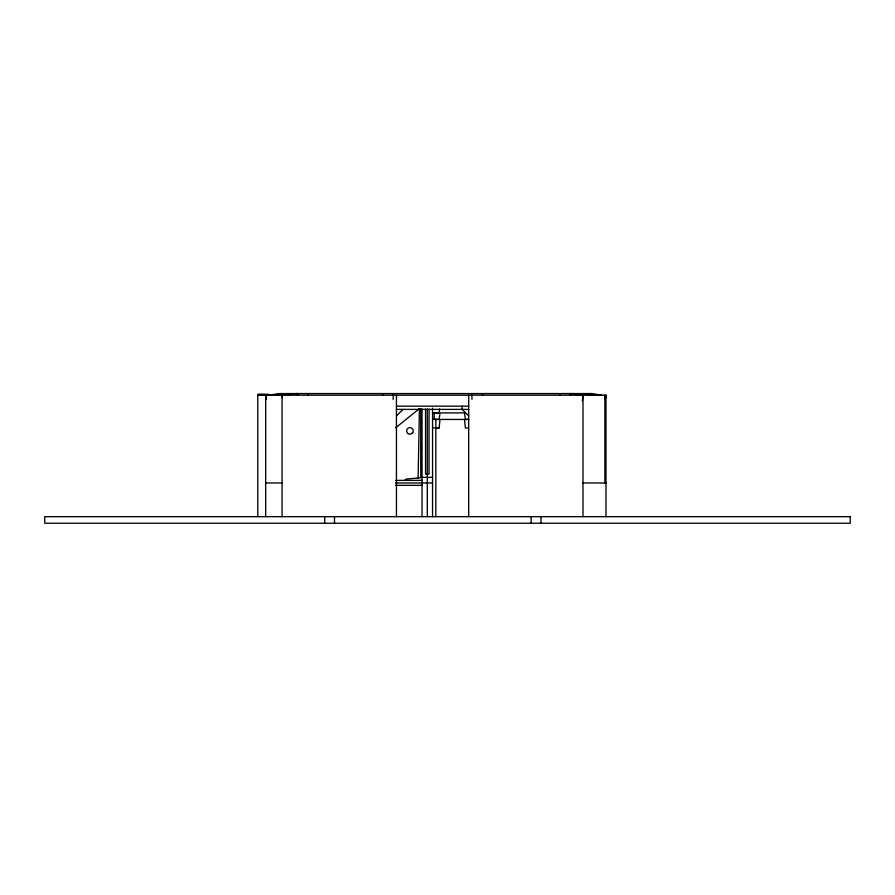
<?xml version="1.0" encoding="UTF-8"?>
<svg xmlns="http://www.w3.org/2000/svg" width="895" height="895" viewBox="0 0 895 895"><rect width="100%" height="100%" fill="white"/><g stroke="black" fill="none" stroke-linecap="round" stroke-linejoin="round"><path stroke-width="1.34" d="M418.133 477.997L419.431 408.623L420.739 408.746L420.739 477.773L406.185 479.071L404.876 480.369M432.553 427.676L439.121 427.978L440.004 419.442L464.516 419.442L465.389 427.978L468.678 427.989M582.343 400.669L582.992 395.187L582.992 516.672M439.121 412.897L432.553 412.74L439.121 412.897L439.646 408.903M433.65 419.442L439.121 419.442L440.004 412.897L464.516 412.897L465.389 419.442L468.678 419.442M604.483 397.928L604.886 395.187L604.886 482.964M605.367 399.304L605.982 395.187L257.794 395.187M412.136 433.258L412.684 432.609M396.44 415.906L403.007 409.395M395.612 427.855L419.431 408.623M260.423 394.326L259.102 395.187L259.102 394.326M257.794 516.672L257.794 394.326L268.735 394.326L268.735 395.187L278.658 393.565L591.897 393.565L601.82 395.187L570.126 393.565L570.126 395.187M292.441 394.214L297.744 393.565L297.744 395.187M283.905 395.187L297.744 393.565L268.735 395.187M396.44 406.151L468.678 406.151M396.44 409.395L468.678 409.395M434.198 412.897L434.198 419.285L439.121 419.442M468.678 419.285L465.389 419.442M435.843 427.989L439.121 427.989M422.048 477.348L432.553 477.348M395.59 480.369L422.048 480.369M265.67 482.964L282.07 482.964M395.534 482.964L432.553 482.964M582.992 482.964L605.982 482.964M395.534 485.336L422.048 485.336M434.198 419.285L435.843 419.442L435.843 516.672M570.126 393.565L580.564 395.187M468.678 415.906L462.111 409.395L462.111 406.151M266.285 399.304L265.67 395.187L265.67 516.672M282.395 397.928L282.07 395.187L282.07 516.672M605.982 395.187L605.982 516.672M559.621 393.565L559.621 395.187M540.96 516.672L540.96 523.239M531.149 516.672L531.149 523.239M482.461 393.565L482.461 395.187M471.956 393.565L471.956 399.304M468.678 395.187L468.678 516.672M432.553 408.176L432.553 516.672M429.052 409.037L429.052 474.104L425.55 474.104L425.55 409.037M427.307 409.037L427.307 516.672M422.048 408.892L422.048 516.672M396.44 395.187L396.44 516.672M393.162 393.565L393.162 399.383M382.657 393.565L382.657 395.187M334.506 516.672L334.506 523.239M324.695 516.672L324.695 523.239M308.249 393.565L308.249 395.187M267.941 394.326L267.941 395.187M264.674 394.326L264.674 395.187M263.052 395.187L263.052 394.326L261.418 395.187L261.418 394.326M850.25 516.672L44.75 516.672L44.75 523.239L850.25 523.239L850.25 516.672M408.154 433.627A3.278 3.244 0 0 0 413.188 431.01A3.278 3.244 0 0 0 408.377 428A3.278 3.244 0 0 0 408.154 433.627"/></g></svg>
